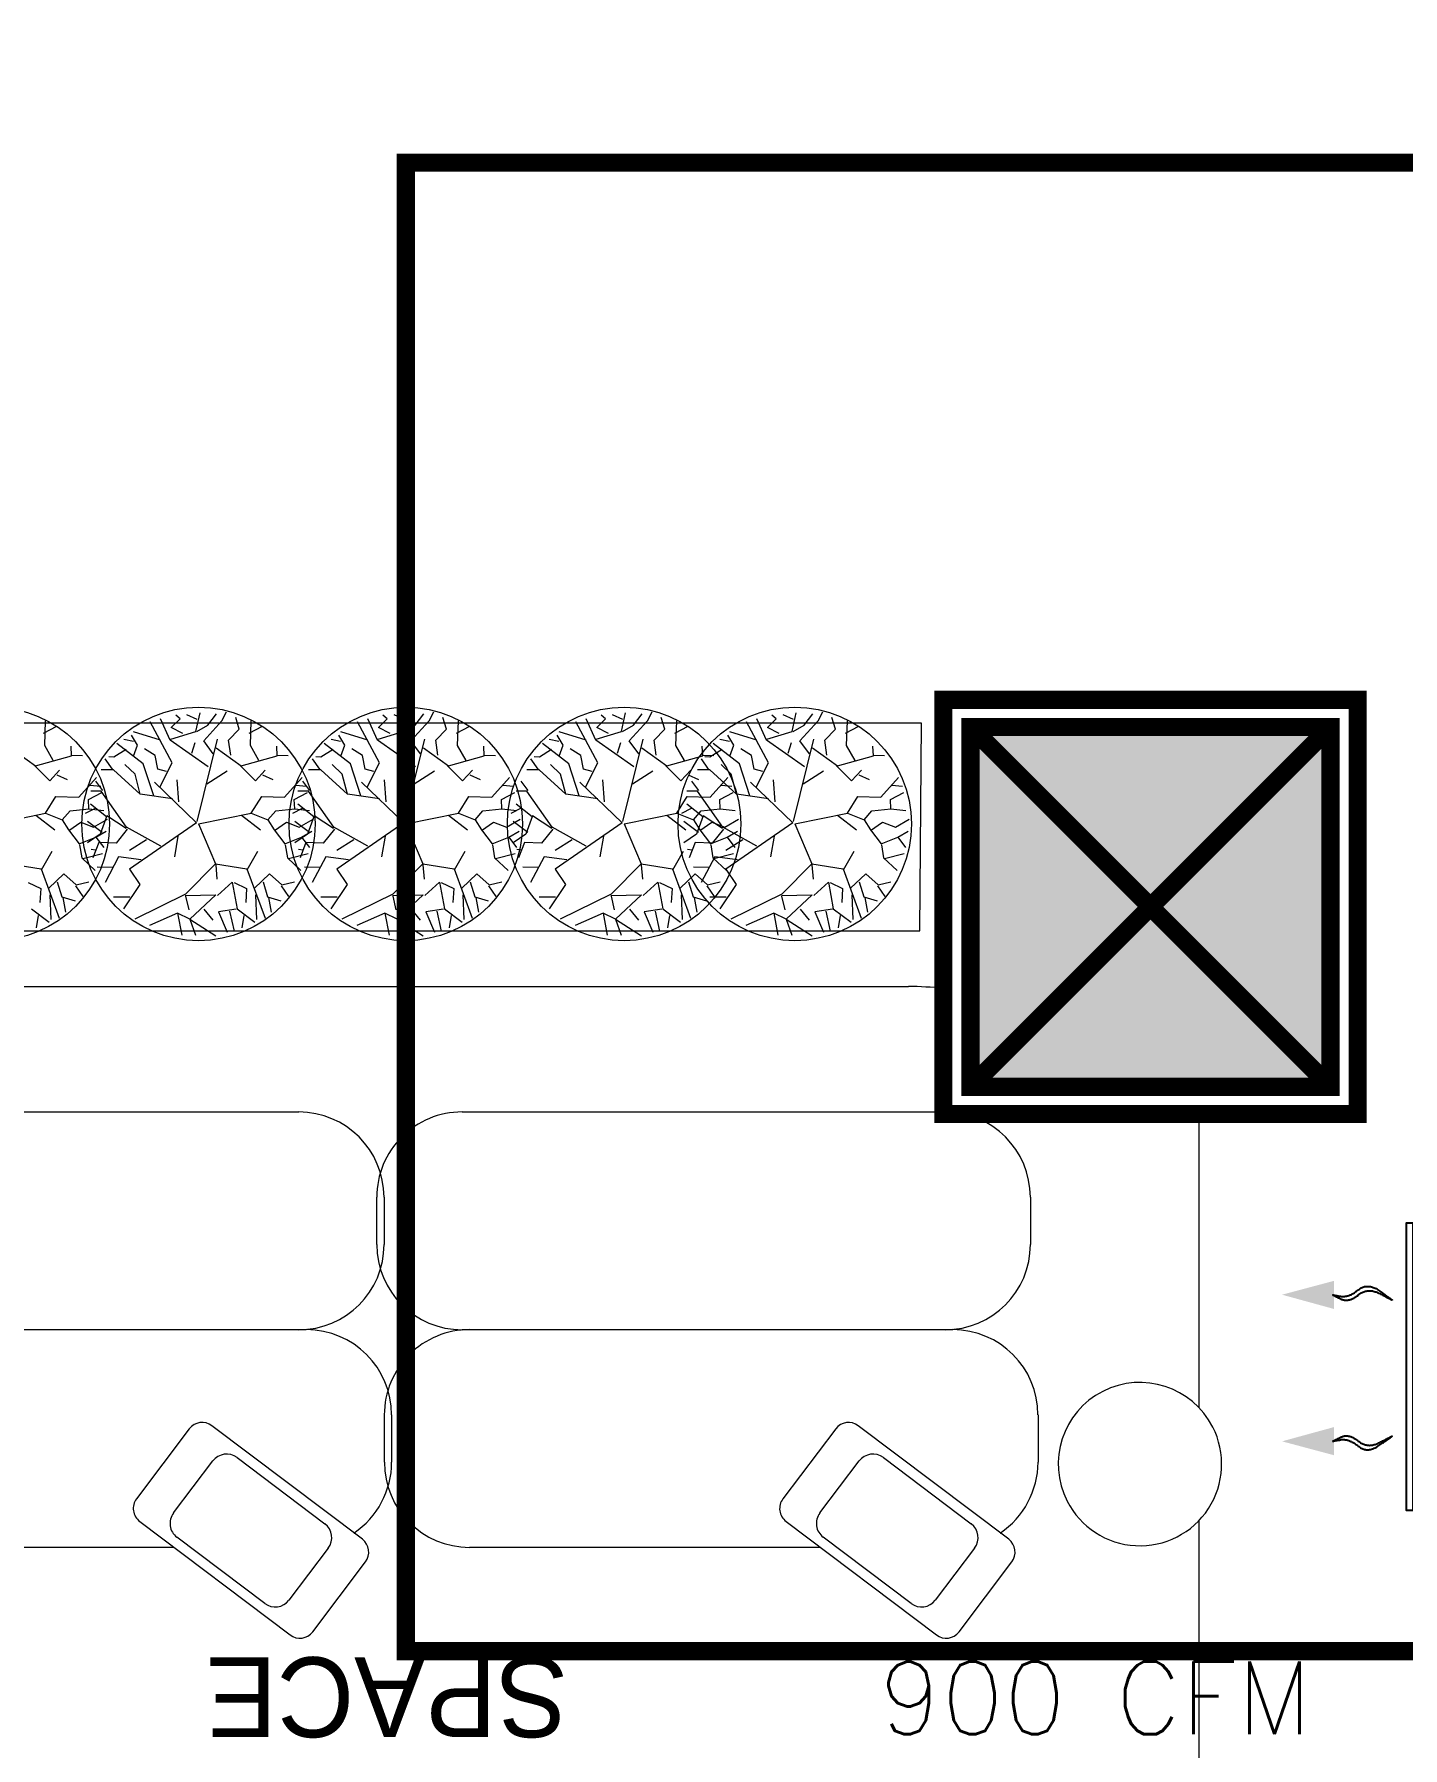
# Model space of a CAD drawing. Header units: millimetres. Extents: x -81374 to 485233, y -39075 to 157313.
# Drawn here: x 43671 to 47439, y 29620 to 34341 of the extents above; entities that cross this region are included whole.
import ezdxf
from ezdxf.enums import TextEntityAlignment as Align

# ---------------------------------------------------------------- set-up
doc = ezdxf.new("R2010")
doc.units = ezdxf.units.MM
doc.linetypes.add('CENTER', pattern=[2, 1.25, -0.25, 0.25, -0.25])
doc.linetypes.add('HIDDEN', pattern=[0.375, 0.25, -0.125])
for name, color, linetype in [('CEN', 252, 'CENTER'), ('M-HVAC-GRIL', 6, 'Continuous'), ('M-HVAC-SUPP', 4, 'Continuous'), ('M-HVAC-TEXT', 7, 'Continuous')]:
    doc.layers.add(name, color=color, linetype=linetype)
for name, color, linetype, lineweight in [('G-IMPT', 8, 'Continuous', 5), ('ID - MODULAR', 44, 'Continuous', 5), ('M HVAC GRILLE', 6, 'Continuous', 13)]:
    doc.layers.add(name, color=color, linetype=linetype, lineweight=lineweight)
doc.styles.add('Herbalife_Third Floor - Furniture Layout - 210201$0$CG', font='GOTHIC.TTF')
doc.styles.add('R', font='romans.shx')
doc.styles.get("Standard").update_dxf_attribs({"font": 'arial.ttf'})

# ---------------------------------------------------------------- blocks, each defined once
blk = doc.blocks.new('ng')
at = {"layer": 'CEN', "color": 9, "linetype": 'Continuous', "lineweight": 0, "true_color": 0xc7c8ca}
for p, q in [((39171, 7011.7), (39171, 8002.9)), ((39171, 8002.9), (40162.3, 8002.9)), ((39171, 7011.7), (40162.3, 8002.9)), ((40162.3, 7011.7), (39171, 8002.9)), ((39209.2, 8002.9), (40124.2, 8002.9)), ((40162.3, 8002.9), (40162.3, 7011.7)), ((40162.3, 7011.7), (39171, 7011.7)), ((40124.2, 7011.7), (39209.2, 7011.7))]:
    blk.add_line(p, q, dxfattribs=at)
at = {"layer": 'CEN', "color": 9, "linetype": 'HIDDEN', "lineweight": 0, "ltscale": 1500, "true_color": 0xc7c8ca}
blk.add_lwpolyline([(37616, 9557.9), (41717.3, 9557.9), (41717.3, 5456.7), (37616, 5456.7)], close=True, dxfattribs=at)
at = {"layer": 'CEN', "color": 9, "linetype": 'Continuous', "lineweight": 0, "true_color": 0xc7c8ca}
for points in [[(39096, 8077.9), (40237.3, 8077.9), (40237.3, 6936.7), (39096, 6936.7)], [(39171, 8002.9), (40162.3, 8002.9), (40162.3, 7011.7), (39171, 7011.7)]]:
    blk.add_lwpolyline(points, close=True, dxfattribs=at)
blk = doc.blocks.new('floor plan 1')
at = {"layer": 'G-IMPT', "ltscale": 500}
h = blk.add_hatch(color=8, dxfattribs=at)
h.dxf.hatch_style = 1
h.paths.add_polyline_path([(10930.7, -70516.7), (11921.9, -70516.7), (11921.9, -71508), (10930.7, -71508)])
at = {"layer": 'G-IMPT', "color": 8, "ltscale": 500}
for p, q in [((11292.9, -69321.3), (11292.9, -66731.5)), ((11953.4, -69015.3, 0), (11808, -69207.8, 0)), ((12429.9, -69319.3, 0), (12015.7, -69006.6, 0)), ((13733.4, -69015.3, 0), (13588, -69207.8, 0)), ((14209.9, -69319.3, 0), (13795.7, -69006.6, 0)), ((11910.6, -69245.9, 0), (12018.9, -69102.5, 0)), ((12085.6, -69093.2, 0), (12327.5, -69275.8, 0)), ((13690.6, -69245.9, 0), (13798.9, -69102.5, 0)), ((13865.6, -69093.2, 0), (14107.5, -69275.8, 0)), ((12335.1, -69247.7, 0), (13301.2, -69247.7, 0)), ((14115.1, -69247.7, 0), (15081.2, -69247.7, 0)), ((11816.7, -69270.1, 0), (12230.9, -69582.9, 0)), ((13596.7, -69270.1, 0), (14010.9, -69582.9, 0)), ((12161.8, -69495.2, 0), (11919.9, -69312.6, 0)), ((12336.8, -69342.5, 0), (12228.5, -69485.9, 0)), ((13941.8, -69495.2, 0), (13699.9, -69312.6, 0)), ((14116.8, -69342.5, 0), (14008.5, -69485.9, 0)), ((12293.2, -69574.2, 0), (12438.6, -69381.6, 0)), ((14073.2, -69574.2, 0), (14218.6, -69381.6, 0)), ((11736, -69612.7, 0), (11736, -69482.7, 0)), ((13516, -69612.7, 0), (13516, -69482.7, 0)), ((13536.1, -69482.7, 0), (13536.1, -69612.7, 0)), ((11292.9, -70441.7), (11292.9, -69633)), ((13301.2, -69847.7, 0), (11971, -69847.7, 0)), ((11991.9, -69847.4, 0), (13322.1, -69847.4, 0)), ((15081.2, -69847.7, 0), (13751, -69847.7, 0)), ((13771.9, -69847.4, 0), (15102.1, -69847.4, 0)), ((11757, -70212.4, 0), (11757, -70082.3, 0)), ((13537, -70212.4, 0), (13537, -70082.3, 0)), ((13557.1, -70082.3, 0), (13557.1, -70212.4, 0)), ((13322.1, -70447.3, 0), (11991.9, -70447.3, 0)), ((15102.1, -70447.3, 0), (13771.9, -70447.3, 0)), ((15336.8, -70793.1), (12092.9, -70793.1)), ((12061.1, -70946.5), (12057.2, -71518.7)), ((16210.2, -70946.5), (12061.1, -70946.5)), ((12320.2, -71000.6, 0), (12308, -70945.2, 0)), ((12351, -70999.1, 0), (12327.2, -70942.3, 0)), ((12429.7, -70978.4, 0), (12358, -70933, 0)), ((12429.7, -70978.4, 0), (12414.3, -70934.9, 0)), ((12463.6, -70995.1, 0), (12452.1, -70934.2, 0)), ((12790.2, -71000.6, 0), (12778, -70945.2, 0)), ((12821, -70999.1, 0), (12797.1, -70942.3, 0)), ((12899.6, -70978.4, 0), (12828, -70933, 0)), ((12899.6, -70978.4, 0), (12884.2, -70934.9, 0)), ((12933.5, -70995.1, 0), (12922.1, -70934.2, 0)), ((13391.5, -71000.6, 0), (13379.3, -70945.2, 0)), ((13422.3, -70999.1, 0), (13398.4, -70942.3, 0)), ((13500.9, -70978.4, 0), (13429.3, -70933, 0)), ((13500.9, -70978.4, 0), (13485.5, -70934.9, 0)), ((13534.8, -70995.1, 0), (13523.3, -70934.2, 0)), ((13962.2, -71000.6, 0), (13950, -70945.2, 0)), ((13993, -70999.1, 0), (13969.1, -70942.3, 0)), ((14071.6, -70978.4, 0), (14000, -70933, 0)), ((14071.6, -70978.4, 0), (14056.2, -70934.9, 0)), ((14105.5, -70995.1, 0), (14094, -70934.2, 0)), ((12213, -71038.1, 0), (12205.5, -70997.5, 0)), ((12272.6, -71116.8, 0), (12222.8, -70981.4, 0)), ((12249, -71046, 0), (12246.3, -70977.2, 0)), ((12299.7, -71006.8, 0), (12250.8, -70970.5, 0)), ((12280.9, -70988.4, 0), (12286.4, -70954.5, 0)), ((12301.8, -71006.1, 0), (12351, -70999.1, 0)), ((12358.2, -71045.5, 0), (12429.7, -70978.4, 0)), ((12391.2, -71006.2, 0), (12366.4, -70975.8, 0)), ((12429.7, -70978.4, 0), (12463.6, -70995.1, 0)), ((12441.5, -71047.3, 0), (12581.5, -70978.5, 0)), ((12463.6, -70995.1, 0), (12540.7, -70961.3, 0)), ((12682.9, -71038.1, 0), (12675.5, -70997.5, 0)), ((12742.5, -71116.8, 0), (12692.7, -70981.4, 0)), ((12718.9, -71046, 0), (12716.2, -70977.2, 0)), ((12769.6, -71006.8, 0), (12720.7, -70970.5, 0)), ((12750.8, -70988.4, 0), (12756.3, -70954.5, 0)), ((12771.8, -71006.1, 0), (12821, -70999.1, 0)), ((12828.1, -71045.5, 0), (12899.6, -70978.4, 0)), ((12861.1, -71006.2, 0), (12836.4, -70975.8, 0)), ((12899.6, -70978.4, 0), (12933.5, -70995.1, 0)), ((12911.5, -71047.3, 0), (13051.5, -70978.5, 0)), ((12933.5, -70995.1, 0), (13010.7, -70961.3, 0)), ((13284.2, -71038.1, 0), (13276.8, -70997.5, 0)), ((13343.8, -71116.8, 0), (13294, -70981.4, 0)), ((13320.2, -71046, 0), (13317.5, -70977.2, 0)), ((13370.9, -71006.8, 0), (13322, -70970.5, 0)), ((13352.1, -70988.4, 0), (13357.6, -70954.5, 0)), ((13373.1, -71006.1, 0), (13422.3, -70999.1, 0)), ((13429.4, -71045.5, 0), (13500.9, -70978.4, 0)), ((13462.4, -71006.2, 0), (13437.7, -70975.8, 0)), ((13500.9, -70978.4, 0), (13534.8, -70995.1, 0)), ((13512.8, -71047.3, 0), (13652.8, -70978.5, 0)), ((13534.8, -70995.1, 0), (13612, -70961.3, 0)), ((13854.9, -71038.1, 0), (13847.5, -70997.5, 0)), ((13914.5, -71116.8, 0), (13864.7, -70981.4, 0)), ((13890.9, -71046, 0), (13888.2, -70977.2, 0)), ((13941.6, -71006.8, 0), (13892.7, -70970.5, 0)), ((13922.8, -70988.4, 0), (13928.3, -70954.5, 0)), ((13943.8, -71006.1, 0), (13993, -70999.1, 0)), ((14000.1, -71045.5, 0), (14071.6, -70978.4, 0)), ((14033.1, -71006.2, 0), (14008.4, -70975.8, 0)), ((14071.6, -70978.4, 0), (14105.5, -70995.1, 0)), ((14083.5, -71047.3, 0), (14223.5, -70978.5, 0)), ((14105.5, -70995.1, 0), (14182.7, -70961.3, 0)), ((14421.4, -71038.1, 0), (14414, -70997.5, 0)), ((14481, -71116.8, 0), (14431.2, -70981.4, 0)), ((14457.4, -71046, 0), (14454.7, -70977.2, 0)), ((14508.1, -71006.8, 0), (14459.2, -70970.5, 0)), ((14489.3, -70988.4, 0), (14494.8, -70954.5, 0)), ((12178.1, -71070.1, 0), (12158.2, -71041.1, 0)), ((12215.8, -71039.7, 0), (12179.2, -71029.5, 0)), ((12228.4, -71081.6, 0), (12215.8, -71039.7, 0)), ((12274, -71062.6, 0), (12276.1, -71024.5, 0)), ((12313, -71080.6, 0), (12299.7, -71006.8, 0)), ((12353.3, -71044.1, 0), (12313, -71080.6, 0)), ((12442.7, -71044.2, 0), (12358.2, -71045.5, 0)), ((12442, -71041.9, 0), (12433, -71004.3, 0)), ((12567.7, -71073.9, 0), (12612.4, -71006.7, 0)), ((12595.2, -71038.7, 0), (12639.7, -71038.8, 0)), ((12648, -71070.1, 0), (12628.1, -71041.1, 0)), ((12685.8, -71039.7, 0), (12649.1, -71029.5, 0)), ((12698.3, -71081.6, 0), (12685.8, -71039.7, 0)), ((12743.9, -71062.6, 0), (12746, -71024.5, 0)), ((12782.9, -71080.6, 0), (12769.6, -71006.8, 0)), ((12823.3, -71044.1, 0), (12782.9, -71080.6, 0)), ((12912.6, -71044.2, 0), (12828.1, -71045.5, 0)), ((12911.9, -71041.9, 0), (12903, -71004.3, 0)), ((13037.6, -71073.9, 0), (13082.3, -71006.7, 0)), ((13065.1, -71038.7, 0), (13109.7, -71038.8, 0)), ((13249.3, -71070.1, 0), (13229.4, -71041.1, 0)), ((13287.1, -71039.7, 0), (13250.4, -71029.5, 0)), ((13299.6, -71081.6, 0), (13287.1, -71039.7, 0)), ((13345.2, -71062.6, 0), (13347.3, -71024.5, 0)), ((13384.2, -71080.6, 0), (13370.9, -71006.8, 0)), ((13424.6, -71044.1, 0), (13384.2, -71080.6, 0)), ((13513.9, -71044.2, 0), (13429.4, -71045.5, 0)), ((13513.2, -71041.9, 0), (13504.3, -71004.3, 0)), ((13638.9, -71073.9, 0), (13683.6, -71006.7, 0)), ((13666.4, -71038.7, 0), (13711, -71038.8, 0)), ((13820, -71070.1, 0), (13800.1, -71041.1, 0)), ((13857.8, -71039.7, 0), (13821.1, -71029.5, 0)), ((13870.3, -71081.6, 0), (13857.8, -71039.7, 0)), ((13915.9, -71062.6, 0), (13918, -71024.5, 0)), ((13954.9, -71080.6, 0), (13941.6, -71006.8, 0)), ((13995.3, -71044.1, 0), (13954.9, -71080.6, 0)), ((14084.6, -71044.2, 0), (14000.1, -71045.5, 0)), ((14083.9, -71041.9, 0), (14075, -71004.3, 0)), ((14209.6, -71073.9, 0), (14254.3, -71006.7, 0)), ((14237.1, -71038.7, 0), (14281.7, -71038.8, 0)), ((14386.5, -71070.1, 0), (14366.6, -71041.1, 0)), ((14424.3, -71039.7, 0), (14387.6, -71029.5, 0)), ((14436.8, -71081.6, 0), (14424.3, -71039.7, 0)), ((14482.4, -71062.6, 0), (14484.5, -71024.5, 0)), ((12176.6, -71073, 0), (12141.3, -71081.2, 0)), ((12210.4, -71103.2, 0), (12176.6, -71073, 0)), ((12252, -71063.9, 0), (12210.4, -71103.2, 0)), ((12308.2, -71079.2, 0), (12274, -71062.6, 0)), ((12358.6, -71128.5, 0), (12355.6, -71089, 0)), ((12359.3, -71130.7, 0), (12441.5, -71047.3, 0)), ((12596.1, -71116.3, 0), (12567.7, -71073.9, 0)), ((12646.6, -71073, 0), (12611.3, -71081.2, 0)), ((12626.2, -71150, 0), (12663.2, -71079.9, 0)), ((12680.4, -71103.2, 0), (12646.6, -71073, 0)), ((12721.9, -71063.9, 0), (12680.4, -71103.2, 0)), ((12778.1, -71079.2, 0), (12743.9, -71062.6, 0)), ((12828.5, -71128.5, 0), (12825.6, -71089, 0)), ((12829.2, -71130.7, 0), (12911.5, -71047.3, 0)), ((13066, -71116.3, 0), (13037.6, -71073.9, 0)), ((13096.2, -71150, 0), (13133.2, -71079.9, 0)), ((13247.8, -71073, 0), (13212.5, -71081.2, 0)), ((13281.7, -71103.2, 0), (13247.8, -71073, 0)), ((13323.2, -71063.9, 0), (13281.7, -71103.2, 0)), ((13379.4, -71079.2, 0), (13345.2, -71062.6, 0)), ((13429.8, -71128.5, 0), (13426.8, -71089, 0)), ((13430.5, -71130.7, 0), (13512.8, -71047.3, 0)), ((13667.3, -71116.3, 0), (13638.9, -71073.9, 0)), ((13697.5, -71150, 0), (13734.5, -71079.9, 0)), ((13818.6, -71073, 0), (13783.3, -71081.2, 0)), ((13852.4, -71103.2, 0), (13818.6, -71073, 0)), ((13893.9, -71063.9, 0), (13852.4, -71103.2, 0)), ((13950.1, -71079.2, 0), (13915.9, -71062.6, 0)), ((14000.5, -71128.5, 0), (13997.6, -71089, 0)), ((14001.2, -71130.7, 0), (14083.5, -71047.3, 0)), ((14238, -71116.3, 0), (14209.6, -71073.9, 0)), ((14268.2, -71150, 0), (14305.2, -71079.9, 0)), ((14385.1, -71073, 0), (14349.8, -71081.2, 0)), ((14418.9, -71103.2, 0), (14385.1, -71073, 0)), ((14460.4, -71063.9, 0), (14418.9, -71103.2, 0)), ((14516.6, -71079.2, 0), (14482.4, -71062.6, 0)), ((12161.2, -71147.4, 0), (12124, -71112.9, 0)), ((12271.8, -71114.2, 0), (12242.4, -71165.8, 0)), ((12359.3, -71130.7, 0), (12272.6, -71116.8, 0)), ((12405.9, -71240.8, 0), (12359.3, -71130.7, 0)), ((12411.2, -71243.9, 0), (12596.1, -71116.4, 0)), ((12631.1, -71147.4, 0), (12594, -71112.9, 0)), ((12642.3, -71121.2, 0), (12684.9, -71121.5, 0)), ((12741.7, -71114.2, 0), (12712.4, -71165.8, 0)), ((12829.2, -71130.7, 0), (12742.5, -71116.8, 0)), ((12875.9, -71240.8, 0), (12829.2, -71130.7, 0)), ((12881.2, -71243.9, 0), (13066.1, -71116.4, 0)), ((13112.3, -71121.2, 0), (13154.8, -71121.5, 0)), ((13232.4, -71147.4, 0), (13195.2, -71112.9, 0)), ((13343, -71114.2, 0), (13313.7, -71165.8, 0)), ((13430.5, -71130.7, 0), (13343.8, -71116.8, 0)), ((13477.1, -71240.8, 0), (13430.5, -71130.7, 0)), ((13482.4, -71243.9, 0), (13667.4, -71116.4, 0)), ((13713.6, -71121.2, 0), (13756.1, -71121.5, 0)), ((13803.1, -71147.4, 0), (13766, -71112.9, 0)), ((13913.7, -71114.2, 0), (13884.4, -71165.8, 0)), ((14001.2, -71130.7, 0), (13914.5, -71116.8, 0)), ((14047.9, -71240.8, 0), (14001.2, -71130.7, 0)), ((14053.2, -71243.9, 0), (14238.1, -71116.4, 0)), ((14284.3, -71121.2, 0), (14326.8, -71121.5, 0)), ((14369.6, -71147.4, 0), (14332.5, -71112.9, 0)), ((14480.2, -71114.2, 0), (14450.9, -71165.8, 0)), ((14567.7, -71130.7, 0), (14481, -71116.8, 0)), ((12122.3, -71204.6, 0), (12100.5, -71176.2, 0)), ((12158.3, -71145.7, 0), (12104.3, -71159.1, 0)), ((12167.9, -71185.7, 0), (12122.3, -71204.6, 0)), ((12167.2, -71183.1, 0), (12161.2, -71147.4, 0)), ((12197.7, -71224.8, 0), (12167.9, -71185.7, 0)), ((12462.7, -71207.2, 0), (12472.5, -71150.5, 0)), ((12510.1, -71179.6, 0), (12603.9, -71231.7, 0)), ((12549, -71197.3, 0), (12595.7, -71167.3, 0)), ((12563.7, -71141.9, 0), (12626.2, -71150, 0)), ((12592.3, -71204.6, 0), (12570.5, -71176.2, 0)), ((12628.3, -71145.7, 0), (12574.2, -71159.1, 0)), ((12637.9, -71185.7, 0), (12592.3, -71204.6, 0)), ((12602.4, -71226.9, 0), (12633.2, -71187.9, 0)), ((12637.1, -71183.1, 0), (12631.1, -71147.4, 0)), ((12633.2, -71187.9, 0), (12680.6, -71190, 0)), ((12667.6, -71224.8, 0), (12637.9, -71185.7, 0)), ((12680.6, -71190, 0), (12697.1, -71147.5, 0)), ((12689.8, -71168.5, 0), (12701.6, -71170.2, 0)), ((12932.6, -71207.2, 0), (12942.5, -71150.5, 0)), ((12980, -71179.6, 0), (13073.8, -71231.7, 0)), ((13019, -71197.3, 0), (13065.7, -71167.3, 0)), ((13033.6, -71141.9, 0), (13096.2, -71150, 0)), ((13072.4, -71226.9, 0), (13103.1, -71187.9, 0)), ((13103.1, -71187.9, 0), (13150.6, -71190, 0)), ((13150.6, -71190, 0), (13167, -71147.5, 0)), ((13159.8, -71168.5, 0), (13171.5, -71170.2, 0)), ((13193.6, -71204.6, 0), (13171.8, -71176.2, 0)), ((13229.6, -71145.7, 0), (13175.5, -71159.1, 0)), ((13239.2, -71185.7, 0), (13193.6, -71204.6, 0)), ((13238.4, -71183.1, 0), (13232.4, -71147.4, 0)), ((13268.9, -71224.8, 0), (13239.2, -71185.7, 0)), ((13533.9, -71207.2, 0), (13543.7, -71150.5, 0)), ((13581.3, -71179.6, 0), (13675.1, -71231.7, 0)), ((13620.2, -71197.3, 0), (13667, -71167.3, 0)), ((13634.9, -71141.9, 0), (13697.5, -71150, 0)), ((13673.6, -71226.9, 0), (13704.4, -71187.9, 0)), ((13704.4, -71187.9, 0), (13751.9, -71190, 0)), ((13764.3, -71204.6, 0), (13742.5, -71176.2, 0)), ((13800.3, -71145.7, 0), (13746.2, -71159.1, 0)), ((13751.9, -71190, 0), (13768.3, -71147.5, 0)), ((13761, -71168.5, 0), (13772.8, -71170.2, 0)), ((13809.9, -71185.7, 0), (13764.3, -71204.6, 0)), ((13809.1, -71183.1, 0), (13803.1, -71147.4, 0)), ((13839.6, -71224.8, 0), (13809.9, -71185.7, 0)), ((14104.6, -71207.2, 0), (14114.4, -71150.5, 0)), ((14152, -71179.6, 0), (14245.8, -71231.7, 0)), ((14191, -71197.3, 0), (14237.7, -71167.3, 0)), ((14205.6, -71141.9, 0), (14268.2, -71150, 0)), ((14244.3, -71226.9, 0), (14275.1, -71187.9, 0)), ((14275.1, -71187.9, 0), (14322.6, -71190, 0)), ((14330.8, -71204.6, 0), (14309, -71176.2, 0)), ((14366.8, -71145.7, 0), (14312.7, -71159.1, 0)), ((14322.6, -71190, 0), (14339, -71147.5, 0)), ((14376.4, -71185.7, 0), (14330.8, -71204.6, 0)), ((14331.8, -71168.5, 0), (14343.5, -71170.2, 0)), ((14375.6, -71183.1, 0), (14369.6, -71147.4, 0)), ((14406.1, -71224.8, 0), (14376.4, -71185.7, 0)), ((12128.5, -71232.1, 0), (12090.5, -71254.5, 0)), ((12122.3, -71204.6, 0), (12093.8, -71221.3, 0)), ((12163.9, -71245.9, 0), (12128.5, -71232.1, 0)), ((12197, -71222.6, 0), (12163.9, -71245.9, 0)), ((12214.7, -71251.9, 0), (12197.7, -71224.8, 0)), ((12287.8, -71265, 0), (12235.6, -71224.4, 0)), ((12598.5, -71232.1, 0), (12560.4, -71254.5, 0)), ((12592.3, -71204.6, 0), (12563.7, -71221.3, 0)), ((12633.9, -71245.9, 0), (12598.5, -71232.1, 0)), ((12603.9, -71231.7, 0), (12674.1, -71331.3, 0)), ((12605.2, -71228.5, 0), (12658.2, -71263.5, 0)), ((12666.9, -71222.6, 0), (12633.9, -71245.9, 0)), ((12658.2, -71263.5, 0), (12676.3, -71212.8, 0)), ((12684.6, -71251.9, 0), (12667.6, -71224.8, 0)), ((12671, -71216.9, 0), (12711.5, -71247.6, 0)), ((12676.3, -71212.8, 0), (12711.5, -71188.8, 0)), ((12757.8, -71265, 0), (12705.5, -71224.4, 0)), ((13073.8, -71231.7, 0), (13144.1, -71331.3, 0)), ((13075.2, -71228.5, 0), (13128.2, -71263.5, 0)), ((13128.2, -71263.5, 0), (13146.3, -71212.8, 0)), ((13141, -71216.9, 0), (13181.4, -71247.6, 0)), ((13146.3, -71212.8, 0), (13181.5, -71188.8, 0)), ((13199.8, -71232.1, 0), (13161.7, -71254.5, 0)), ((13193.6, -71204.6, 0), (13165, -71221.3, 0)), ((13235.2, -71245.9, 0), (13199.8, -71232.1, 0)), ((13268.2, -71222.6, 0), (13235.2, -71245.9, 0)), ((13285.9, -71251.9, 0), (13268.9, -71224.8, 0)), ((13359.1, -71265, 0), (13306.8, -71224.4, 0)), ((13675.1, -71231.7, 0), (13745.3, -71331.3, 0)), ((13676.5, -71228.5, 0), (13729.4, -71263.5, 0)), ((13729.4, -71263.5, 0), (13747.5, -71212.8, 0)), ((13770.5, -71232.1, 0), (13732.4, -71254.5, 0)), ((13764.3, -71204.6, 0), (13735.7, -71221.3, 0)), ((13742.3, -71216.9, 0), (13782.7, -71247.6, 0)), ((13747.5, -71212.8, 0), (13782.8, -71188.8, 0)), ((13805.9, -71245.9, 0), (13770.5, -71232.1, 0)), ((13838.9, -71222.6, 0), (13805.9, -71245.9, 0)), ((13856.6, -71251.9, 0), (13839.6, -71224.8, 0)), ((13929.8, -71265, 0), (13877.5, -71224.4, 0)), ((14245.8, -71231.7, 0), (14316.1, -71331.3, 0)), ((14247.2, -71228.5, 0), (14300.2, -71263.5, 0)), ((14337, -71232.1, 0), (14298.9, -71254.5, 0)), ((14300.2, -71263.5, 0), (14318.3, -71212.8, 0)), ((14330.8, -71204.6, 0), (14302.2, -71221.3, 0)), ((14313, -71216.9, 0), (14353.4, -71247.6, 0)), ((14318.3, -71212.8, 0), (14353.5, -71188.8, 0)), ((14372.4, -71245.9, 0), (14337, -71232.1, 0)), ((14405.4, -71222.6, 0), (14372.4, -71245.9, 0)), ((14423.1, -71251.9, 0), (14406.1, -71224.8, 0)), ((14496.3, -71265, 0), (14444, -71224.4, 0)), ((12141.2, -71282.1, 0), (12099.9, -71278.2, 0)), ((12193.3, -71277.1, 0), (12141.2, -71282.1, 0)), ((12141.2, -71282.1, 0), (12142.3, -71308.6, 0)), ((12214.7, -71251.9, 0), (12193.3, -71277.1, 0)), ((12260.6, -71270.4, 0), (12214.7, -71251.9, 0)), ((12260.6, -71270.4, 0), (12231.9, -71316.4, 0)), ((12405.9, -71240.8, 0), (12260.6, -71270.4, 0)), ((12409.8, -71247.2, 0), (12353.5, -71474.6, 0)), ((12411.2, -71243.9, 0), (12527.6, -71356.4, 0)), ((12611.1, -71282.1, 0), (12569.9, -71278.2, 0)), ((12663.3, -71277.1, 0), (12611.1, -71282.1, 0)), ((12611.1, -71282.1, 0), (12612.3, -71308.6, 0)), ((12659.4, -71260.7, 0), (12703.5, -71295.6, 0)), ((12684.6, -71251.9, 0), (12663.3, -71277.1, 0)), ((12730.5, -71270.4, 0), (12684.6, -71251.9, 0)), ((12691, -71283.4, 0), (12718.2, -71270, 0)), ((12730.5, -71270.4, 0), (12701.9, -71316.4, 0)), ((12875.9, -71240.8, 0), (12730.5, -71270.4, 0)), ((12879.8, -71247.2, 0), (12823.5, -71474.6, 0)), ((12881.2, -71243.9, 0), (12997.5, -71356.4, 0)), ((13129.4, -71260.7, 0), (13173.4, -71295.6, 0)), ((13160.9, -71283.4, 0), (13188.1, -71270, 0)), ((13212.4, -71282.1, 0), (13171.1, -71278.2, 0)), ((13264.5, -71277.1, 0), (13212.4, -71282.1, 0)), ((13212.4, -71282.1, 0), (13213.6, -71308.6, 0)), ((13285.9, -71251.9, 0), (13264.5, -71277.1, 0)), ((13331.8, -71270.4, 0), (13285.9, -71251.9, 0)), ((13331.8, -71270.4, 0), (13303.2, -71316.4, 0)), ((13477.1, -71240.8, 0), (13331.8, -71270.4, 0)), ((13481.1, -71247.2, 0), (13424.7, -71474.6, 0)), ((13482.4, -71243.9, 0), (13598.8, -71356.4, 0)), ((13730.7, -71260.7, 0), (13774.7, -71295.6, 0)), ((13783.1, -71282.1, 0), (13741.9, -71278.2, 0)), ((13762.2, -71283.4, 0), (13789.4, -71270, 0)), ((13835.3, -71277.1, 0), (13783.1, -71282.1, 0)), ((13783.1, -71282.1, 0), (13784.3, -71308.6, 0)), ((13856.6, -71251.9, 0), (13835.3, -71277.1, 0)), ((13902.5, -71270.4, 0), (13856.6, -71251.9, 0)), ((13902.5, -71270.4, 0), (13873.9, -71316.4, 0)), ((14047.9, -71240.8, 0), (13902.5, -71270.4, 0)), ((14051.8, -71247.2, 0), (13995.5, -71474.6, 0)), ((14053.2, -71243.9, 0), (14169.5, -71356.4, 0)), ((14301.4, -71260.7, 0), (14345.4, -71295.6, 0)), ((14349.6, -71282.1, 0), (14308.4, -71278.2, 0)), ((14332.9, -71283.4, 0), (14360.1, -71270, 0)), ((14401.8, -71277.1, 0), (14349.6, -71282.1, 0)), ((14349.6, -71282.1, 0), (14350.8, -71308.6, 0)), ((14423.1, -71251.9, 0), (14401.8, -71277.1, 0)), ((14469, -71270.4, 0), (14423.1, -71251.9, 0)), ((14469, -71270.4, 0), (14440.4, -71316.4, 0)), ((14614.4, -71240.8, 0), (14469, -71270.4, 0)), ((12142.3, -71308.6, 0), (12105.6, -71327.5, 0)), ((12168.8, -71314.2, 0), (12120.3, -71368.7, 0)), ((12231.9, -71316.4, 0), (12168.8, -71314.2, 0)), ((12459.8, -71301.8, 0), (12464.3, -71362, 0)), ((12477.9, -71309.9, 0), (12566.7, -71323.2, 0)), ((12529.4, -71318.5, 0), (12558.1, -71406.4, 0)), ((12566.7, -71323.2, 0), (12640, -71389.6, 0)), ((12566.7, -71323.2, 0), (12580.8, -71378, 0)), ((12612.3, -71308.6, 0), (12575.5, -71327.5, 0)), ((12638.7, -71314.2, 0), (12590.2, -71368.7, 0)), ((12701.9, -71316.4, 0), (12638.7, -71314.2, 0)), ((12929.8, -71301.8, 0), (12934.3, -71362, 0)), ((12947.8, -71309.9, 0), (13036.7, -71323.2, 0)), ((12999.3, -71318.5, 0), (13028.1, -71406.4, 0)), ((13036.7, -71323.2, 0), (13110, -71389.6, 0)), ((13036.7, -71323.2, 0), (13050.8, -71378, 0)), ((13213.6, -71308.6, 0), (13176.8, -71327.5, 0)), ((13240, -71314.2, 0), (13191.5, -71368.7, 0)), ((13303.2, -71316.4, 0), (13240, -71314.2, 0)), ((13531.1, -71301.8, 0), (13535.6, -71362, 0)), ((13549.1, -71309.9, 0), (13638, -71323.2, 0)), ((13600.6, -71318.5, 0), (13629.3, -71406.4, 0)), ((13638, -71323.2, 0), (13711.3, -71389.6, 0)), ((13638, -71323.2, 0), (13652.1, -71378, 0)), ((13784.3, -71308.6, 0), (13747.5, -71327.5, 0)), ((13810.7, -71314.2, 0), (13762.2, -71368.7, 0)), ((13873.9, -71316.4, 0), (13810.7, -71314.2, 0)), ((14101.8, -71301.8, 0), (14106.3, -71362, 0)), ((14119.8, -71309.9, 0), (14208.7, -71323.2, 0)), ((14171.3, -71318.5, 0), (14200.1, -71406.4, 0)), ((14208.7, -71323.2, 0), (14282, -71389.6, 0)), ((14208.7, -71323.2, 0), (14222.8, -71378, 0)), ((14350.8, -71308.6, 0), (14314, -71327.5, 0)), ((14377.2, -71314.2, 0), (14328.7, -71368.7, 0)), ((14440.4, -71316.4, 0), (14377.2, -71314.2, 0)), ((12138.3, -71347.3, 0), (12108.8, -71345.2, 0)), ((12229.8, -71376.1, 0), (12201.4, -71363.1, 0)), ((12249.3, -71359.7, 0), (12222.4, -71389, 0)), ((12290.5, -71400.7, 0), (12249.3, -71359.7, 0)), ((12383.1, -71351.7, 0), (12326.9, -71387.3, 0)), ((12512.1, -71342.4, 0), (12478.3, -71408.8, 0)), ((12608.3, -71347.3, 0), (12578.8, -71345.2, 0)), ((12669.8, -71332.6, 0), (12688.9, -71359, 0)), ((12699.8, -71376.1, 0), (12671.4, -71363.1, 0)), ((12674.1, -71331.3, 0), (12702.8, -71330.8, 0)), ((12719.3, -71359.7, 0), (12692.4, -71389, 0)), ((12760.5, -71400.7, 0), (12719.3, -71359.7, 0)), ((12853.1, -71351.7, 0), (12796.8, -71387.3, 0)), ((12982, -71342.4, 0), (12948.3, -71408.8, 0)), ((13139.7, -71332.6, 0), (13158.9, -71359, 0)), ((13144.1, -71331.3, 0), (13172.8, -71330.8, 0)), ((13209.6, -71347.3, 0), (13180.1, -71345.2, 0)), ((13301, -71376.1, 0), (13272.7, -71363.1, 0)), ((13320.6, -71359.7, 0), (13293.7, -71389, 0)), ((13361.8, -71400.7, 0), (13320.6, -71359.7, 0)), ((13454.4, -71351.7, 0), (13398.1, -71387.3, 0)), ((13583.3, -71342.4, 0), (13549.6, -71408.8, 0)), ((13741, -71332.6, 0), (13760.2, -71359, 0)), ((13745.3, -71331.3, 0), (13774.1, -71330.8, 0)), ((13780.3, -71347.3, 0), (13750.8, -71345.2, 0)), ((13871.8, -71376.1, 0), (13843.4, -71363.1, 0)), ((13891.3, -71359.7, 0), (13864.4, -71389, 0)), ((13932.5, -71400.7, 0), (13891.3, -71359.7, 0)), ((14025.1, -71351.7, 0), (13968.8, -71387.3, 0)), ((14154, -71342.4, 0), (14120.3, -71408.8, 0)), ((14311.7, -71332.6, 0), (14330.9, -71359, 0)), ((14316.1, -71331.3, 0), (14344.8, -71330.8, 0)), ((14346.8, -71347.3, 0), (14317.3, -71345.2, 0)), ((14438.2, -71376.1, 0), (14409.9, -71363.1, 0)), ((14457.8, -71359.7, 0), (14430.9, -71389, 0)), ((14499, -71400.7, 0), (14457.8, -71359.7, 0)), ((12288.6, -71401.3, 0), (12189.5, -71428.6, 0)), ((12239.4, -71416.1, 0), (12263, -71457.4, 0)), ((12357, -71450.5, 0), (12288.6, -71401.3, 0)), ((12379.1, -71398.2, 0), (12483.9, -71471.5, 0)), ((12478.3, -71408.8, 0), (12539.1, -71521.8, 0)), ((12493.7, -71385.4, 0), (12518, -71391.6, 0)), ((12518, -71391.6, 0), (12525, -71429.8, 0)), ((12558.1, -71406.4, 0), (12630.5, -71462.1, 0)), ((12580.8, -71378, 0), (12608.9, -71404.6, 0)), ((12640, -71389.6, 0), (12673.9, -71390.4, 0)), ((12643, -71391.6, 0), (12662.8, -71420.3, 0)), ((12758.6, -71401.3, 0), (12659.5, -71428.6, 0)), ((12709.4, -71416.1, 0), (12733, -71457.4, 0)), ((12827, -71450.5, 0), (12758.6, -71401.3, 0)), ((12849, -71398.2, 0), (12953.8, -71471.5, 0)), ((12948.3, -71408.8, 0), (13009, -71521.8, 0)), ((12963.7, -71385.4, 0), (12987.9, -71391.6, 0)), ((12987.9, -71391.6, 0), (12995, -71429.8, 0)), ((13028.1, -71406.4, 0), (13100.5, -71462.1, 0)), ((13050.8, -71378, 0), (13078.8, -71404.6, 0)), ((13110, -71389.6, 0), (13143.8, -71390.4, 0)), ((13112.9, -71391.6, 0), (13132.7, -71420.3, 0)), ((13359.9, -71401.3, 0), (13260.8, -71428.6, 0)), ((13310.7, -71416.1, 0), (13334.3, -71457.4, 0)), ((13428.3, -71450.5, 0), (13359.9, -71401.3, 0)), ((13450.3, -71398.2, 0), (13555.1, -71471.5, 0)), ((13549.6, -71408.8, 0), (13610.3, -71521.8, 0)), ((13565, -71385.4, 0), (13589.2, -71391.6, 0)), ((13589.2, -71391.6, 0), (13596.3, -71429.8, 0)), ((13629.3, -71406.4, 0), (13701.8, -71462.1, 0)), ((13652.1, -71378, 0), (13680.1, -71404.6, 0)), ((13711.3, -71389.6, 0), (13745.1, -71390.4, 0)), ((13714.2, -71391.6, 0), (13734, -71420.3, 0)), ((13930.6, -71401.3, 0), (13831.5, -71428.6, 0)), ((13881.4, -71416.1, 0), (13905, -71457.4, 0)), ((13999, -71450.5, 0), (13930.6, -71401.3, 0)), ((14021, -71398.2, 0), (14125.8, -71471.5, 0)), ((14120.3, -71408.8, 0), (14181, -71521.8, 0)), ((14135.7, -71385.4, 0), (14159.9, -71391.6, 0)), ((14159.9, -71391.6, 0), (14167, -71429.8, 0)), ((14200.1, -71406.4, 0), (14272.5, -71462.1, 0)), ((14222.8, -71378, 0), (14250.8, -71404.6, 0)), ((14282, -71389.6, 0), (14315.8, -71390.4, 0)), ((14284.9, -71391.6, 0), (14304.7, -71420.3, 0)), ((14497.1, -71401.3, 0), (14398, -71428.6, 0)), ((14447.9, -71416.1, 0), (14471.5, -71457.4, 0)), ((14565.5, -71450.5, 0), (14497.1, -71401.3, 0)), ((12190.2, -71430.8, 0), (12158.6, -71429.7, 0)), ((12189.5, -71428.6, 0), (12190.6, -71454.8, 0)), ((12263, -71457.4, 0), (12260.9, -71524.9, 0)), ((12322.9, -71471.3, 0), (12294, -71501.6, 0)), ((12317.3, -71430.2, 0), (12322.9, -71471.3, 0)), ((12391.7, -71469.8, 0), (12341.3, -71524.9, 0)), ((12365.5, -71434.5, 0), (12391.7, -71469.8, 0)), ((12423.9, -71435.7, 0), (12414.8, -71465.3, 0)), ((12525, -71429.8, 0), (12554.8, -71447.4, 0)), ((12584.6, -71427.8, 0), (12573.6, -71458, 0)), ((12573.6, -71458, 0), (12590.6, -71485.1, 0)), ((12585.4, -71467.9, 0), (12611.8, -71473.4, 0)), ((12605.5, -71445.6, 0), (12639.4, -71424.8, 0)), ((12660.2, -71430.8, 0), (12628.6, -71429.7, 0)), ((12639.4, -71424.8, 0), (12653.3, -71426, 0)), ((12659.5, -71428.6, 0), (12660.6, -71454.8, 0)), ((12733, -71457.4, 0), (12730.8, -71524.9, 0)), ((12792.9, -71471.3, 0), (12763.9, -71501.6, 0)), ((12787.3, -71430.2, 0), (12792.9, -71471.3, 0)), ((12861.7, -71469.8, 0), (12811.3, -71524.9, 0)), ((12835.4, -71434.5, 0), (12861.7, -71469.8, 0)), ((12893.9, -71435.7, 0), (12884.8, -71465.3, 0)), ((12995, -71429.8, 0), (13024.7, -71447.4, 0)), ((13054.5, -71427.8, 0), (13043.5, -71458, 0)), ((13043.5, -71458, 0), (13060.5, -71485.1, 0)), ((13055.3, -71467.9, 0), (13081.8, -71473.4, 0)), ((13075.5, -71445.6, 0), (13109.3, -71424.8, 0)), ((13109.3, -71424.8, 0), (13123.2, -71426, 0)), ((13261.4, -71430.8, 0), (13229.9, -71429.7, 0)), ((13260.8, -71428.6, 0), (13261.8, -71454.8, 0)), ((13334.3, -71457.4, 0), (13332.1, -71524.9, 0)), ((13394.1, -71471.3, 0), (13365.2, -71501.6, 0)), ((13388.6, -71430.2, 0), (13394.1, -71471.3, 0)), ((13462.9, -71469.8, 0), (13412.6, -71524.9, 0)), ((13436.7, -71434.5, 0), (13462.9, -71469.8, 0)), ((13495.2, -71435.7, 0), (13486.1, -71465.3, 0)), ((13596.3, -71429.8, 0), (13626, -71447.4, 0)), ((13655.8, -71427.8, 0), (13644.8, -71458, 0)), ((13644.8, -71458, 0), (13661.8, -71485.1, 0)), ((13656.6, -71467.9, 0), (13683, -71473.4, 0)), ((13676.8, -71445.6, 0), (13710.6, -71424.8, 0)), ((13710.6, -71424.8, 0), (13724.5, -71426, 0)), ((13832.1, -71430.8, 0), (13800.6, -71429.7, 0)), ((13831.5, -71428.6, 0), (13832.5, -71454.8, 0)), ((13905, -71457.4, 0), (13902.8, -71524.9, 0)), ((13964.9, -71471.3, 0), (13935.9, -71501.6, 0)), ((13959.3, -71430.2, 0), (13964.9, -71471.3, 0)), ((14033.7, -71469.8, 0), (13983.3, -71524.9, 0)), ((14007.4, -71434.5, 0), (14033.7, -71469.8, 0)), ((14065.9, -71435.7, 0), (14056.8, -71465.3, 0)), ((14167, -71429.8, 0), (14196.7, -71447.4, 0)), ((14226.5, -71427.8, 0), (14215.5, -71458, 0)), ((14215.5, -71458, 0), (14232.5, -71485.1, 0)), ((14227.3, -71467.9, 0), (14253.8, -71473.4, 0)), ((14247.5, -71445.6, 0), (14281.3, -71424.8, 0)), ((14281.3, -71424.8, 0), (14295.2, -71426, 0)), ((14398.6, -71430.8, 0), (14367.1, -71429.7, 0)), ((14398, -71428.6, 0), (14399, -71454.8, 0)), ((14471.5, -71457.4, 0), (14469.3, -71524.9, 0)), ((12266.4, -71491.1, 0), (12229.7, -71510.2, 0)), ((12294, -71501.6, 0), (12303.6, -71533.7, 0)), ((12380.3, -71513.2, 0), (12356.1, -71544.5, 0)), ((12410.7, -71495.9, 0), (12380.3, -71513.2, 0)), ((12412.9, -71495.2, 0), (12401.6, -71547.1, 0)), ((12482.4, -71474.4, 0), (12412.9, -71495.2, 0)), ((12449.1, -71490.1, 0), (12481, -71507, 0)), ((12481, -71507, 0), (12456.8, -71530.5, 0)), ((12483.9, -71471.5, 0), (12510.4, -71530.4, 0)), ((12510.7, -71471.6, 0), (12584.6, -71494.7, 0)), ((12736.3, -71491.1, 0), (12699.6, -71510.2, 0)), ((12763.9, -71501.6, 0), (12773.5, -71533.7, 0)), ((12850.2, -71513.2, 0), (12826, -71544.5, 0)), ((12880.7, -71495.9, 0), (12850.2, -71513.2, 0)), ((12882.9, -71495.2, 0), (12871.6, -71547.1, 0)), ((12952.4, -71474.4, 0), (12882.9, -71495.2, 0)), ((12919, -71490.1, 0), (12950.9, -71507, 0)), ((12950.9, -71507, 0), (12926.8, -71530.5, 0)), ((12953.8, -71471.5, 0), (12980.4, -71530.4, 0)), ((12980.7, -71471.6, 0), (13054.5, -71494.7, 0)), ((13337.6, -71491.1, 0), (13300.9, -71510.2, 0)), ((13365.2, -71501.6, 0), (13374.8, -71533.7, 0)), ((13451.5, -71513.2, 0), (13427.3, -71544.5, 0)), ((13482, -71495.9, 0), (13451.5, -71513.2, 0)), ((13484.1, -71495.2, 0), (13472.9, -71547.1, 0)), ((13553.6, -71474.4, 0), (13484.1, -71495.2, 0)), ((13520.3, -71490.1, 0), (13552.2, -71507, 0)), ((13552.2, -71507, 0), (13528, -71530.5, 0)), ((13555.1, -71471.5, 0), (13581.6, -71530.4, 0)), ((13582, -71471.6, 0), (13655.8, -71494.7, 0)), ((13908.3, -71491.1, 0), (13871.6, -71510.2, 0)), ((13935.9, -71501.6, 0), (13945.5, -71533.7, 0)), ((14022.2, -71513.2, 0), (13998, -71544.5, 0)), ((14052.7, -71495.9, 0), (14022.2, -71513.2, 0)), ((14054.9, -71495.2, 0), (14043.6, -71547.1, 0)), ((14124.4, -71474.4, 0), (14054.9, -71495.2, 0)), ((14091, -71490.1, 0), (14122.9, -71507, 0)), ((14122.9, -71507, 0), (14098.8, -71530.5, 0)), ((14125.8, -71471.5, 0), (14152.4, -71530.4, 0)), ((14152.7, -71471.6, 0), (14226.5, -71494.7, 0)), ((14474.8, -71491.1, 0), (14438.1, -71510.2, 0)), ((12057.2, -71518.7), (16206.2, -71518.7)), ((12341.3, -71524.9, 0), (12328.9, -71550.2, 0)), ((12409.3, -71528.5, 0), (12437.7, -71541.6, 0)), ((12456.8, -71530.5, 0), (12468.6, -71540.4, 0)), ((12811.3, -71524.9, 0), (12798.8, -71550.2, 0)), ((12879.3, -71528.5, 0), (12907.7, -71541.6, 0)), ((12926.8, -71530.5, 0), (12938.6, -71540.4, 0)), ((13412.6, -71524.9, 0), (13400.1, -71550.2, 0)), ((13480.6, -71528.5, 0), (13508.9, -71541.6, 0)), ((13528, -71530.5, 0), (13539.9, -71540.4, 0)), ((13983.3, -71524.9, 0), (13970.8, -71550.2, 0)), ((14051.3, -71528.5, 0), (14079.7, -71541.6, 0)), ((14098.8, -71530.5, 0), (14110.6, -71540.4, 0))]:
    blk.add_line(p, q, dxfattribs=at)
for centre in [(12405.9, -71240.8, 0), (12875.9, -71240.8, 0), (13477.1, -71240.8, 0), (14047.9, -71240.8, 0), (14614.4, -71240.8, 0)]:
    blk.add_circle(centre, 321.5, dxfattribs=at)
for centre, radius, start, end in [((11988.9, -69042.1, 0), 44.5, 52.9456, 142.9456), ((13768.9, -69042.1, 0), 44.5, 52.9456, 142.9456), ((12056.9, -69131.2, 0), 47.6, 52.9456, 142.9456), ((13836.9, -69131.2, 0), 47.6, 52.9456, 142.9456), ((11455.3, -69477.2, 0), 225, 27, 207), ((11843.5, -69234.6, 0), 44.4, 142.9456, 232.9456), ((11948.6, -69274.6, 0), 47.6, 142.9456, 232.9456), ((13301.2, -69482.7, 0), 234.9, 0, 90), ((13623.5, -69234.6, 0), 44.4, 142.9456, 232.9456), ((13728.6, -69274.6, 0), 47.6, 142.9456, 232.9456), ((11971, -69482.7, 0), 235, 123.7739, 180), ((12298.8, -69313.8, 0), 47.6, 322.9456, 52.9456), ((13751, -69482.7, 0), 235, 123.7739, 180), ((14078.8, -69313.8, 0), 47.6, 322.9456, 52.9456), ((12403.1, -69354.8, 0), 44.4, 322.9456, 52.9456), ((14183.1, -69354.8, 0), 44.4, 322.9456, 52.9456), ((11455.3, -69477.2, 0), 225, 207, 27), ((12190.5, -69457.2, 0), 47.6, 232.9456, 322.9456), ((13970.5, -69457.2, 0), 47.6, 232.9456, 322.9456), ((12257.7, -69547.4, 0), 44.5, 232.9456, 322.9456), ((14037.7, -69547.4, 0), 44.5, 232.9456, 322.9456), ((11971, -69612.7, 0), 234.9, 180, 270), ((13301.2, -69612.7, 0), 235, 270, 0), ((13751, -69612.7, 0), 234.9, 180, 270), ((11991.9, -70082.3, 0), 235, 90, 180), ((13322.1, -70082.3, 0), 234.9, 0, 90), ((13771.9, -70082.3, 0), 235, 90, 180), ((11991.9, -70212.4, 0), 234.9, 180, 270), ((13322.1, -70212.4, 0), 235, 270, 0), ((13771.9, -70212.4, 0), 234.9, 180, 270), ((12092.9, -69993.1), 800, 263.1086, 270)]:
    blk.add_arc(centre, radius, start, end, dxfattribs=at)
at = {"layer": 'ID - MODULAR', "color": 8, "ltscale": 500}
blk.add_arc((11420.4, -71220.8), 9842.1, 158.92407, 26.97429, dxfattribs=at)
at = {"layer": 'CEN', "linetype": 'Continuous'}
blk.add_blockref('ng', (-28240.4, -78519.6), dxfattribs=at)
at = {"layer": 'G-IMPT', "color": 8, "ltscale": 500, "style": 'Herbalife_Third Floor - Furniture Layout - 210201$0$CG'}
blk.add_text('SPACE', height=220, dxfattribs=at).set_placement((13030.4, -68945, 0))
at = {"layer": 'G-IMPT', "color": 8, "ltscale": 500}
for rotation, p in [(359.9992, (39680.6, -4989.6, 0)), (359.9992, (35886.7, -10139.3, 0)), (270.0008, (28873.3, -20643.5, 0)), (359.9992, (11975.3, -26935.4, 0)), (359.9992, (15267.6, -26935.4, 0)), (359.9992, (26686.3, -26987.7, 0)), (270.0008, (15861.1, -28615, 0)), (89.9992, (23697.8, -33300.6, 0)), (89.9992, (23597.9, -35337.7, 0)), (89.9992, (23597.9, -37388.3, 0)), (359.9992, (13750.4, -37781.5, 0)), (89.9992, (23697.8, -40746.8, 0)), (89.9992, (23597.8, -44302.5, 0)), (89.9992, (23597.8, -46399.1, 0)), (89.9992, (23697.8, -48339.8, 0)), (89.9992, (23697.8, -54280, 0)), (359.9992, (27418.1, -55702.4, 0)), (89.9992, (9671.9, -65856.5, 0)), (359.9992, (4684.1, -67403.4, 0)), (359.9992, (8737.2, -67403.4, 0))]:
    blk.add_attdef('PARTITIONTYPE', text='', height=200, rotation=rotation, dxfattribs=at).set_placement(p, align=Align.MIDDLE_CENTER)
blk = doc.blocks.new('RAAAA')
at = {"linetype": 'Continuous', "ltscale": 1000}
for points in [[(363, 0, 0), (363, 0, 0), (364, 0, 0), (364, 0, 0), (365, 0, 0), (366, 0, 0), (367, -1, 0), (368, -1, 0), (369, -1, 0), (371, -1, 0), (373, -2, 0), (374, -2, 0), (377, -2, 0), (379, -3, 0), (381, -3, 0), (384, -4, 0), (387, -4, 0), (390, -5, 0), (393, -5, 0), (397, -6, 0), (400, -6, 0), (404, -7, 0), (408, -8, 0), (412, -8, 0), (416, -9, 0), (421, -10, 0), (421, -10, 0), (425, -11, 0), (430, -11, 0), (435, -11, 0), (439, -11, 0), (444, -11, 0), (449, -11, 0), (454, -10, 0), (459, -10, 0), (464, -9, 0), (468, -7, 0), (473, -6, 0), (478, -4, 0), (483, -2, 0), (488, 0, 0), (494, 2, 0), (499, 4, 0), (504, 7, 0), (509, 10, 0), (514, 13, 0), (519, 16, 0), (525, 20, 0), (530, 24, 0), (535, 28, 0), (541, 32, 0), (546, 36, 0), (546, 36, 0), (552, 40, 0), (557, 44, 0), (563, 48, 0), (568, 51, 0), (574, 54, 0), (580, 56, 0), (586, 58, 0), (592, 60, 0), (598, 61, 0), (604, 62, 0), (610, 62, 0), (616, 62, 0), (622, 62, 0), (628, 61, 0), (635, 60, 0), (641, 59, 0), (648, 57, 0), (654, 55, 0), (661, 52, 0), (668, 49, 0), (675, 46, 0), (681, 42, 0), (688, 38, 0), (695, 33, 0), (702, 28, 0), (702, 28, 0), (709, 23, 0), (716, 19, 0), (722, 14, 0), (728, 10, 0), (734, 5, 0), (740, 1, 0), (745, -2, 0), (750, -6, 0), (755, -9, 0), (759, -13, 0), (763, -15, 0), (767, -18, 0), (771, -21, 0), (774, -23, 0), (777, -25, 0), (779, -27, 0), (782, -29, 0), (784, -31, 0), (786, -32, 0), (787, -33, 0), (789, -34, 0), (790, -35, 0), (790, -35, 0), (791, -35, 0), (791, -36, 0)], [(363, 0, 0), (363, 0, 0), (364, 0, 0), (364, 0, 0), (365, -1, 0), (366, -1, 0), (367, -2, 0), (368, -2, 0), (369, -3, 0), (371, -4, 0), (373, -5, 0), (374, -5, 0), (377, -6, 0), (379, -8, 0), (381, -9, 0), (384, -10, 0), (387, -12, 0), (390, -13, 0), (393, -15, 0), (397, -16, 0), (400, -18, 0), (404, -20, 0), (408, -22, 0), (412, -24, 0), (416, -26, 0), (421, -28, 0), (421, -28, 0), (425, -30, 0), (430, -32, 0), (435, -34, 0), (439, -35, 0), (444, -36, 0), (449, -37, 0), (454, -37, 0), (459, -38, 0), (464, -38, 0), (468, -37, 0), (473, -37, 0), (478, -36, 0), (483, -35, 0), (488, -33, 0), (494, -32, 0), (499, -30, 0), (504, -28, 0), (509, -25, 0), (514, -22, 0), (519, -19, 0), (525, -16, 0), (530, -13, 0), (535, -9, 0), (541, -5, 0), (546, 0, 0), (546, 0, 0), (552, 4, 0), (557, 8, 0), (563, 12, 0), (568, 15, 0), (574, 18, 0), (580, 21, 0), (586, 23, 0), (592, 25, 0), (598, 27, 0), (604, 28, 0), (610, 29, 0), (616, 30, 0), (622, 30, 0), (628, 31, 0), (635, 30, 0), (641, 30, 0), (648, 29, 0), (654, 28, 0), (661, 26, 0), (668, 24, 0), (675, 22, 0), (681, 20, 0), (688, 17, 0), (695, 14, 0), (702, 10, 0), (702, 10, 0), (709, 7, 0), (716, 3, 0), (722, 0, 0), (728, -3, 0), (734, -6, 0), (740, -9, 0), (745, -12, 0), (750, -14, 0), (755, -17, 0), (759, -19, 0), (763, -21, 0), (767, -23, 0), (771, -25, 0), (774, -27, 0), (777, -28, 0), (779, -30, 0), (782, -31, 0), (784, -32, 0), (786, -33, 0), (787, -34, 0), (789, -34, 0), (790, -35, 0), (790, -35, 0), (791, -35, 0), (791, -36, 0)]]:
    blk.add_polyline3d(points, dxfattribs=at)
blk.add_solid([(373, 101), (0, 0), (373, -101)], dxfattribs=at)
blk = doc.blocks.new('zw$77DE')
at = {"layer": 'M-HVAC-GRIL', "linetype": 'ByBlock'}
blk.add_lwpolyline([(0, 750), (0, 771.4), (-17.1, 771.4), (-17.1, -21.4), (0, -21.4), (0, 0), (0, 750), (51.4, 750), (51.4, 0), (0, 0), (51.4, 0), (51.4, 750), (51.4, 750)], dxfattribs=at)
at = {"layer": 'M-HVAC-GRIL', "lineweight": 0, "const_width": 1.71}
for points in [[(3.9, 678.6), (3.9, 700.1), (46.7, 721.5), (46.7, 742.9)], [(3.9, 617.2), (3.9, 638.6), (46.7, 660.1), (46.7, 681.5)], [(3.9, 555.8), (3.9, 577.2), (46.7, 598.6), (46.7, 620.1)], [(3.9, 495.6), (3.9, 517.1), (46.7, 538.5), (46.7, 559.9)], [(3.9, 444), (3.9, 465.4), (46.7, 486.8), (46.7, 508.3)], [(3.9, 381.8), (3.9, 403.2), (46.7, 424.7), (46.7, 446.1)], [(3.9, 319.7), (3.9, 341.1), (46.7, 362.5), (46.7, 384)], [(3.9, 257.5), (3.9, 279), (46.7, 300.4), (46.7, 321.8)], [(3.9, 195.4), (3.9, 216.8), (46.7, 238.2), (46.7, 259.7)], [(3.9, 133.2), (3.9, 154.7), (46.7, 176.1), (46.7, 197.5)], [(3.9, 71.8), (3.9, 93.2), (46.7, 114.7), (46.7, 136.1)], [(3.9, 10.4), (3.9, 31.8), (46.7, 53.2), (46.7, 74.7)]]:
    blk.add_lwpolyline(points, dxfattribs=at)
at = {"layer": 'M-HVAC-SUPP'}
for p, xscale, yscale, zscale, rotation in [((-360.3, 580.5), 0.3839999997941416, 0.3839999997941416, 0.3839999997941416, 359.7971218112731), ((-360.3, 176.5), -0.3839999997941415, 0.3839999997941436, 0.3839999997941436, 180.2028781887378)]:
    blk.add_blockref('RAAAA', p, dxfattribs=dict(at, xscale=xscale, yscale=yscale, zscale=zscale, rotation=rotation))
blk = doc.blocks.new('jyfhg')
at = {"layer": 'M HVAC GRILLE', "color": 7}
blk.add_blockref('zw$77DE', (-100, -700), dxfattribs=at)

msp = doc.modelspace()

# ---------------------------------------------------------------- linework, layer by layer
at = {"layer": 'CEN', "color": 11, "linetype": 'HIDDEN', "lineweight": 0, "ltscale": 1500, "const_width": 50}
msp.add_lwpolyline([(48795.1, 29886.3), (44693.9, 29886.3), (44693.9, 33987.6), (48795.1, 33987.6)], close=True, dxfattribs=at)
at = {"layer": 'CEN', "color": 11, "linetype": 'Continuous', "lineweight": 0, "const_width": 50}
for points in [[(47315.1, 31366.3), (46173.9, 31366.3), (46173.9, 32507.6), (47315.1, 32507.6)], [(47240.1, 31441.3), (46248.9, 31441.3), (46248.9, 32432.6), (47240.1, 32432.6)]]:
    msp.add_lwpolyline(points, close=True, dxfattribs=at)
for points in [[(46248.9, 32432.6), (47240.1, 31441.3)], [(47240.1, 32432.6), (46248.9, 31441.3)], [(46248.9, 32432.6), (47240.1, 32432.6)], [(46248.9, 31441.3), (46248.9, 32432.6)], [(46287, 32432.6), (47202, 32432.6)], [(47240.1, 32432.6), (47240.1, 31441.3)], [(47240.1, 31441.3), (46248.9, 31441.3)], [(47202, 31441.3), (46287, 31441.3)]]:
    msp.add_lwpolyline(points, dxfattribs=at)

# ---------------------------------------------------------------- block references
at = {"linetype": 'Continuous', "rotation": 180}
msp.add_blockref('floor plan 1', (58170.8, -39075.4), dxfattribs=at)
at = {"layer": 'M HVAC GRILLE', "color": 0, "xscale": -1, "rotation": 180}
msp.add_blockref('jyfhg', (47567.1, 30345, 0), dxfattribs=at)

# ---------------------------------------------------------------- texts
at = {"layer": 'M-HVAC-TEXT', "color": 7, "insert": (46593.1, 29857.7, 0), "char_height": 200, "width": 13359.771, "attachment_point": 2, "style": 'R'}
msp.add_mtext('900 CFM\\P575X250', dxfattribs=at)

doc.saveas('drawing.dxf')
